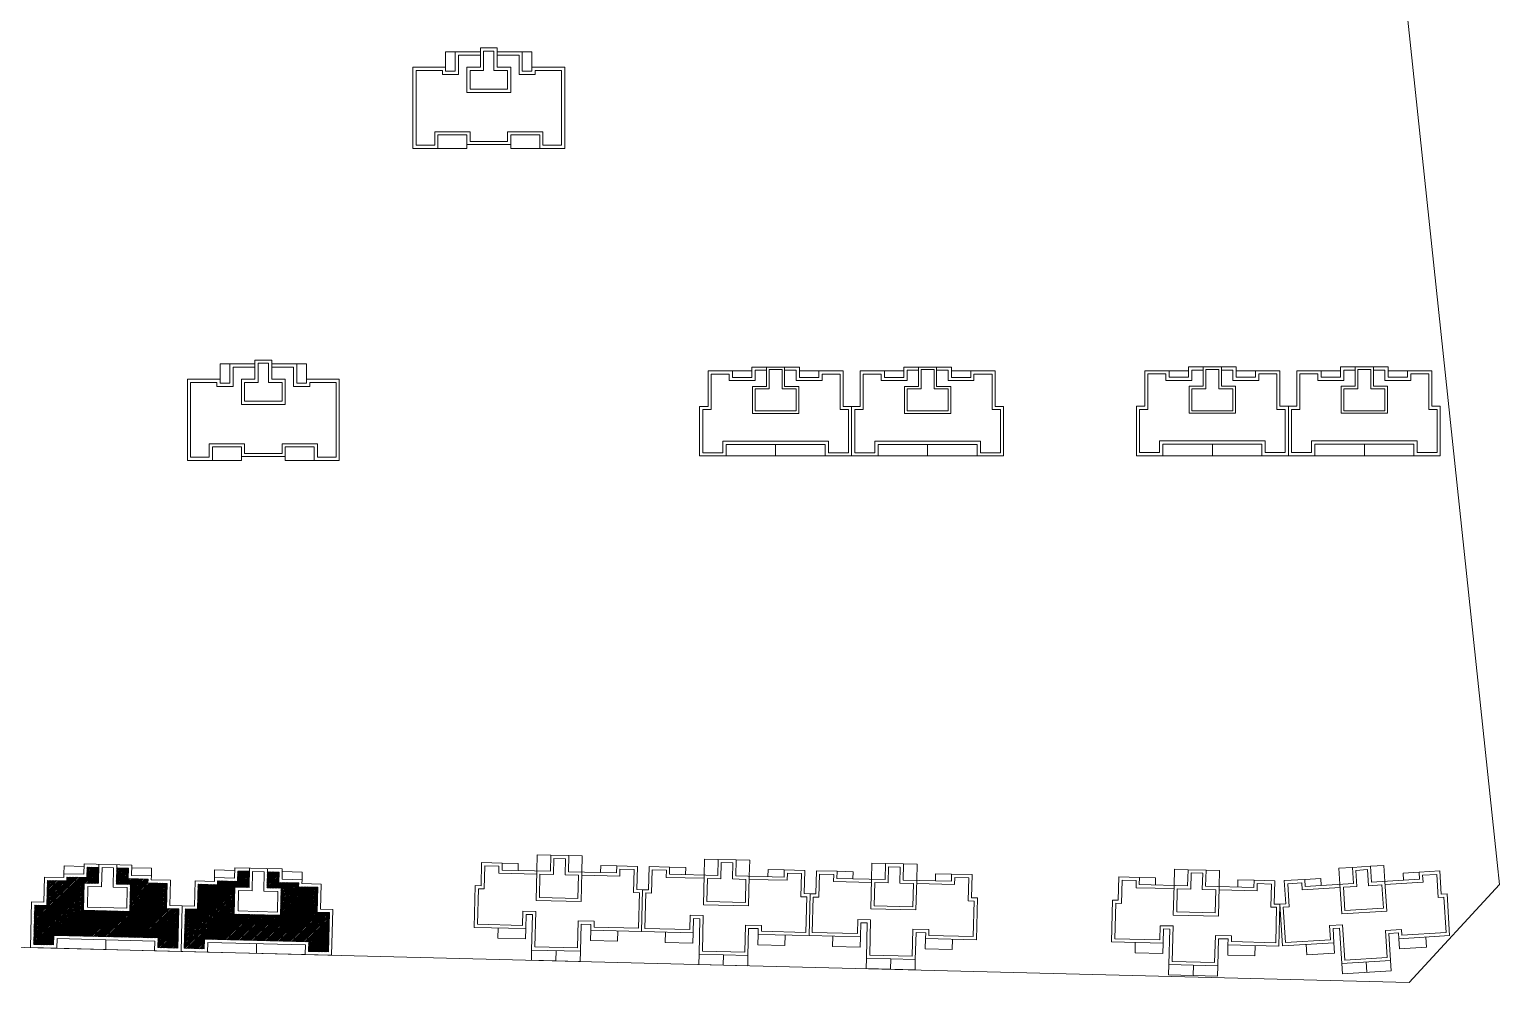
# Model space of a CAD drawing. Extents: x 65861 to 180383, y -19954 to 24543.
# Drawn here: x 123387 to 125670, y -16937 to -15457 of the extents above; entities that cross this region are included whole.
import ezdxf

# ---------------------------------------------------------------- set-up
doc = ezdxf.new("R2010")
doc.units = 0
doc.header["$LTSCALE"] = 1000
doc.header["$MEASUREMENT"] = 0
doc.layers.add('140', color=2, linetype='Continuous', lineweight=5)
doc.layers.add('s2', color=1, linetype='Continuous', lineweight=5)

msp = doc.modelspace()

# ---------------------------------------------------------------- hatches: boundary and pattern name
at = {"layer": 's2', "linetype": 'ByBlock'}
h = msp.add_hatch(dxfattribs=at)
h.set_pattern_fill('ANSI31', color=256, angle=-1.4536, style=0)
h.set_pattern_definition([(43.54638368, (-546100.6094, -325646.2313), (-1.093694751, 1.1506467928), [])])
h.paths.add_polyline_path([(123600.7, -16782.9), (123570.7, -16782.2), (123570.9, -16776.2), (123539.9, -16775.4), (123540.3, -16759.4), (123522.3, -16758.9), (123521.7, -16783.9), (123522.7, -16783.9), (123543.7, -16784.5), (123543.6, -16785.5), (123542.6, -16826.4), (123541.6, -16826.4), (123470.6, -16824.6), (123470.6, -16823.6), (123471.7, -16782.6), (123472.7, -16782.7), (123493.7, -16783.2), (123493.7, -16782.2), (123494.3, -16758.2), (123476.3, -16757.7), (123475.9, -16773.7), (123444.9, -16773), (123444.8, -16779), (123414.8, -16778.2), (123413.8, -16817.2), (123394.8, -16816.7), (123393.2, -16877.7), (123424.2, -16878.5), (123424.6, -16863.5), (123586.6, -16867.6), (123586.2, -16882.6), (123617.2, -16883.4), (123618.7, -16822.4), (123599.7, -16821.9)])
h = msp.add_hatch(dxfattribs=at)
h.set_pattern_fill('ANSI31', color=256, angle=-1.4536, style=0)
h.set_pattern_definition([(43.54638368, (-545866.6847, -325652.1673), (-1.093694751, 1.1506467928), [])])
h.paths.add_polyline_path([(123834.6, -16788.8), (123804.6, -16788.1), (123804.8, -16782.1), (123773.8, -16781.3), (123774.2, -16765.3), (123756.2, -16764.9), (123755.6, -16789.8), (123756.6, -16789.9), (123777.6, -16790.4), (123777.6, -16791.4), (123776.5, -16832.4), (123775.5, -16832.4), (123704.5, -16830.6), (123704.6, -16829.6), (123705.6, -16788.6), (123706.6, -16788.6), (123727.6, -16789.1), (123727.6, -16788.1), (123728.2, -16764.1), (123710.2, -16763.7), (123709.8, -16779.7), (123678.8, -16778.9), (123678.7, -16784.9), (123648.7, -16784.1), (123647.7, -16823.1), (123628.7, -16822.6), (123627.2, -16883.6), (123658.2, -16884.4), (123658.5, -16869.4), (123820.5, -16873.5), (123820.1, -16888.5), (123851.1, -16889.3), (123852.6, -16828.3), (123833.6, -16827.8)])

# ---------------------------------------------------------------- linework, layer by layer
at = {"layer": '140', "color": 7}
for p, q in [((125669.7, -16784.7), (125411.3, -14346.9)), ((124033.2, -15491.7), (124048.2, -15491.7)), ((124033.2, -15515.7), (124033.2, -15491.7)), ((124048.2, -15491.7), (124048.2, -15521.7)), ((124087.2, -15491.7), (124048.2, -15491.7)), ((124053.2, -15496.7), (124053.2, -15526.7)), ((124087.2, -15496.7), (124053.2, -15496.7)), ((124087.2, -15485.7), (124087.2, -15491.7)), ((124113.2, -15485.7), (124087.2, -15485.7)), ((124087.2, -15491.7), (124087.2, -15515.7)), ((124092.2, -15490.7), (124092.2, -15491.7)), ((124108.2, -15490.7), (124092.2, -15490.7)), ((124092.2, -15491.7), (124092.2, -15520.7)), ((124108.2, -15520.7), (124108.2, -15490.7)), ((124113.2, -15491.7), (124113.2, -15485.7)), ((124113.2, -15515.7), (124113.2, -15485.7)), ((124152.2, -15491.7), (124113.2, -15491.7)), ((124147.2, -15496.7), (124113.2, -15496.7)), ((124147.2, -15526.7), (124147.2, -15496.7)), ((124167.2, -15491.7), (124152.2, -15491.7)), ((124152.2, -15521.7), (124152.2, -15491.7)), ((124167.2, -15515.7), (124167.2, -15491.7)), ((123982.2, -15515.7), (123982.2, -15641.7)), ((124015.2, -15515.7), (123982.2, -15515.7)), ((123987.2, -15520.7), (123987.2, -15636.7)), ((124015.2, -15520.7), (123987.2, -15520.7)), ((124033.2, -15515.7), (124015.2, -15515.7)), ((124028.2, -15520.7), (124015.2, -15520.7)), ((124028.2, -15526.7), (124028.2, -15520.7)), ((124033.2, -15521.7), (124033.2, -15515.7)), ((124048.2, -15521.7), (124033.2, -15521.7)), ((124066.2, -15515.7), (124066.2, -15554.7)), ((124087.2, -15515.7), (124066.2, -15515.7)), ((124071.2, -15520.7), (124071.2, -15549.7)), ((124092.2, -15520.7), (124071.2, -15520.7)), ((124129.2, -15520.7), (124108.2, -15520.7)), ((124134.2, -15515.7), (124113.2, -15515.7)), ((124129.2, -15549.7), (124129.2, -15520.7)), ((124134.2, -15554.7), (124134.2, -15515.7)), ((124167.2, -15521.7), (124152.2, -15521.7)), ((124167.2, -15515.7), (124167.2, -15521.7)), ((124185.2, -15515.7), (124167.2, -15515.7)), ((124172.2, -15520.7), (124172.2, -15526.7)), ((124185.2, -15520.7), (124172.2, -15520.7)), ((124218.2, -15515.7), (124185.2, -15515.7)), ((124213.2, -15520.7), (124185.2, -15520.7)), ((124213.2, -15636.7), (124213.2, -15520.7)), ((124218.2, -15641.7), (124218.2, -15515.7)), ((124053.2, -15526.7), (124028.2, -15526.7)), ((124172.2, -15526.7), (124147.2, -15526.7)), ((124066.2, -15554.7), (124134.2, -15554.7)), ((124071.2, -15549.7), (124129.2, -15549.7)), ((123987.2, -15636.7), (124016.2, -15636.7)), ((124016.2, -15615.7), (124071.2, -15615.7)), ((124016.2, -15636.7), (124016.2, -15615.7)), ((124021.2, -15620.7), (124066.2, -15620.7)), ((124021.2, -15641.7), (124021.2, -15620.7)), ((124066.2, -15620.7), (124066.2, -15635.7)), ((124066.2, -15641.7), (124066.2, -15635.7)), ((124066.2, -15635.7), (124100.2, -15635.7)), ((124071.2, -15615.7), (124071.2, -15630.7)), ((124071.2, -15630.7), (124100.2, -15630.7)), ((124100.2, -15630.7), (124129.2, -15630.7)), ((124100.2, -15635.7), (124134.2, -15635.7)), ((124129.2, -15615.7), (124184.2, -15615.7)), ((124129.2, -15630.7), (124129.2, -15615.7)), ((124134.2, -15620.7), (124179.2, -15620.7)), ((124134.2, -15635.7), (124134.2, -15620.7)), ((124134.2, -15641.7), (124134.2, -15635.7)), ((124179.2, -15620.7), (124179.2, -15641.7)), ((124184.2, -15615.7), (124184.2, -15636.7)), ((124184.2, -15636.7), (124213.2, -15636.7)), ((123982.2, -15641.7), (124021.2, -15641.7)), ((124021.2, -15641.7), (124066.2, -15641.7)), ((124179.2, -15641.7), (124134.2, -15641.7)), ((124179.2, -15641.7), (124218.2, -15641.7)), ((123683.1, -15976.2), (123698.1, -15976.2)), ((123683.1, -16000.2), (123683.1, -15976.2)), ((123698.1, -15976.2), (123698.1, -16006.2)), ((123737.1, -15976.2), (123698.1, -15976.2)), ((123737.1, -15970.2), (123737.1, -15976.2)), ((123763.1, -15970.2), (123737.1, -15970.2)), ((123737.1, -15976.2), (123737.1, -16000.2)), ((123742.1, -15975.2), (123742.1, -15976.2)), ((123758.1, -15975.2), (123742.1, -15975.2)), ((123742.1, -15976.2), (123742.1, -16005.2)), ((123758.1, -16005.2), (123758.1, -15975.2)), ((123763.1, -15976.2), (123763.1, -15970.2)), ((123763.1, -16000.2), (123763.1, -15970.2)), ((123802.1, -15976.2), (123763.1, -15976.2)), ((123817.1, -15976.2), (123802.1, -15976.2)), ((123802.1, -16006.2), (123802.1, -15976.2)), ((123817.1, -16000.2), (123817.1, -15976.2)), ((123632.1, -16000.2), (123632.1, -16126.2)), ((123665.1, -16000.2), (123632.1, -16000.2)), ((123683.1, -16000.2), (123665.1, -16000.2)), ((123683.1, -16006.2), (123683.1, -16000.2)), ((123703.1, -15981.2), (123703.1, -16011.2)), ((123737.1, -15981.2), (123703.1, -15981.2)), ((123716.1, -16000.2), (123716.1, -16039.2)), ((123737.1, -16000.2), (123716.1, -16000.2)), ((123797.1, -15981.2), (123763.1, -15981.2)), ((123784.1, -16000.2), (123763.1, -16000.2)), ((123784.1, -16039.2), (123784.1, -16000.2)), ((123797.1, -16011.2), (123797.1, -15981.2)), ((123817.1, -16000.2), (123817.1, -16006.2)), ((123835.1, -16000.2), (123817.1, -16000.2)), ((123868.1, -16000.2), (123835.1, -16000.2)), ((123868.1, -16126.2), (123868.1, -16000.2)), ((124440.6, -15987.2), (124478.6, -15987.2)), ((124440.6, -16042.2), (124440.6, -15987.2)), ((124445.6, -15992.2), (124473.6, -15992.2)), ((124445.6, -16047.2), (124445.6, -15992.2)), ((124473.6, -15992.2), (124473.6, -16002.2)), ((124473.6, -16002.2), (124513.6, -16002.2)), ((124476.6, -15987.2), (124478.6, -15987.2)), ((124478.6, -15987.2), (124508.6, -15987.2)), ((124478.6, -15987.2), (124478.6, -15997.2)), ((124478.6, -15997.2), (124508.6, -15997.2)), ((124508.6, -15981.2), (124582.6, -15981.2)), ((124508.6, -15997.2), (124508.6, -15981.2)), ((124513.6, -15986.2), (124531.6, -15986.2)), ((124513.6, -16002.2), (124513.6, -15986.2)), ((124531.6, -15981.2), (124531.6, -16011.2)), ((124555.6, -15985.2), (124535.6, -15985.2)), ((124535.6, -15985.2), (124535.6, -16015.2)), ((124555.6, -16015.2), (124555.6, -15985.2)), ((124559.6, -16011.2), (124559.6, -15981.2)), ((124559.6, -15986.2), (124577.6, -15986.2)), ((124577.6, -15986.2), (124577.6, -16002.2)), ((124577.6, -16002.2), (124617.6, -16002.2)), ((124582.6, -15981.2), (124582.6, -15997.2)), ((124612.6, -15987.2), (124582.6, -15987.2)), ((124582.6, -15997.2), (124612.6, -15997.2)), ((124612.6, -15987.2), (124650.6, -15987.2)), ((124612.6, -15997.2), (124612.6, -15987.2)), ((124617.6, -15992.2), (124645.6, -15992.2)), ((124617.6, -16002.2), (124617.6, -15992.2)), ((124645.6, -15992.2), (124645.6, -16047.2)), ((124650.6, -15987.2), (124650.6, -16042.2)), ((124676.6, -15987.2), (124714.6, -15987.2)), ((124676.6, -16042.2), (124676.6, -15987.2)), ((124681.6, -15992.2), (124709.6, -15992.2)), ((124681.6, -16047.2), (124681.6, -15992.2)), ((124709.6, -15992.2), (124709.6, -16002.2)), ((124709.6, -16002.2), (124749.6, -16002.2)), ((124712.6, -15987.2), (124714.6, -15987.2)), ((124714.6, -15987.2), (124744.6, -15987.2)), ((124714.6, -15987.2), (124714.6, -15997.2)), ((124714.6, -15997.2), (124744.6, -15997.2)), ((124744.6, -15981.2), (124818.6, -15981.2)), ((124744.6, -15997.2), (124744.6, -15981.2)), ((124749.6, -15986.2), (124767.6, -15986.2)), ((124749.6, -16002.2), (124749.6, -15986.2)), ((124767.6, -15981.2), (124767.6, -16011.2)), ((124791.6, -15985.2), (124771.6, -15985.2)), ((124771.6, -15985.2), (124771.6, -16015.2)), ((124791.6, -16015.2), (124791.6, -15985.2)), ((124795.6, -16011.2), (124795.6, -15981.2)), ((124795.6, -15986.2), (124813.6, -15986.2)), ((124813.6, -15986.2), (124813.6, -16002.2)), ((124813.6, -16002.2), (124853.6, -16002.2)), ((124818.6, -15981.2), (124818.6, -15997.2)), ((124848.6, -15987.2), (124818.6, -15987.2)), ((124818.6, -15997.2), (124848.6, -15997.2)), ((124848.6, -15987.2), (124886.6, -15987.2)), ((124848.6, -15997.2), (124848.6, -15987.2)), ((124853.6, -15992.2), (124881.6, -15992.2)), ((124853.6, -16002.2), (124853.6, -15992.2)), ((124881.6, -15992.2), (124881.6, -16047.2)), ((124886.6, -15987.2), (124886.6, -16042.2)), ((125118.7, -15986.9), (125156.7, -15986.9)), ((125118.7, -16041.9), (125118.7, -15986.9)), ((125123.7, -15991.9), (125151.7, -15991.9)), ((125123.7, -16046.9), (125123.7, -15991.9)), ((125151.7, -15991.9), (125151.7, -16001.9)), ((125151.7, -16001.9), (125191.7, -16001.9)), ((125154.7, -15986.9), (125156.7, -15986.9)), ((125156.7, -15986.9), (125186.7, -15986.9)), ((125156.7, -15986.9), (125156.7, -15996.9)), ((125156.7, -15996.9), (125186.7, -15996.9)), ((125186.7, -15980.9), (125260.7, -15980.9)), ((125186.7, -15996.9), (125186.7, -15980.9)), ((125191.7, -15985.9), (125209.7, -15985.9)), ((125191.7, -16001.9), (125191.7, -15985.9)), ((125209.7, -15980.9), (125209.7, -16010.9)), ((125233.7, -15984.9), (125213.7, -15984.9)), ((125213.7, -15984.9), (125213.7, -16014.9)), ((125233.7, -16014.9), (125233.7, -15984.9)), ((125237.7, -16010.9), (125237.7, -15980.9)), ((125237.7, -15985.9), (125255.7, -15985.9)), ((125255.7, -15985.9), (125255.7, -16001.9)), ((125255.7, -16001.9), (125295.7, -16001.9)), ((125260.7, -15980.9), (125260.7, -15996.9)), ((125290.7, -15986.9), (125260.7, -15986.9)), ((125260.7, -15996.9), (125290.7, -15996.9)), ((125290.7, -15986.9), (125328.7, -15986.9)), ((125290.7, -15996.9), (125290.7, -15986.9)), ((125295.7, -15991.9), (125323.7, -15991.9)), ((125295.7, -16001.9), (125295.7, -15991.9)), ((125323.7, -15991.9), (125323.7, -16046.9)), ((125328.7, -15986.9), (125328.7, -16041.9)), ((125354.7, -15986.9), (125392.7, -15986.9)), ((125354.7, -16041.9), (125354.7, -15986.9)), ((125359.7, -15991.9), (125387.7, -15991.9)), ((125359.7, -16046.9), (125359.7, -15991.9)), ((125387.7, -15991.9), (125387.7, -16001.9)), ((125387.7, -16001.9), (125427.7, -16001.9)), ((125390.7, -15986.9), (125392.7, -15986.9)), ((125392.7, -15986.9), (125422.7, -15986.9)), ((125392.7, -15986.9), (125392.7, -15996.9)), ((125392.7, -15996.9), (125422.7, -15996.9)), ((125422.7, -15980.9), (125496.7, -15980.9)), ((125422.7, -15996.9), (125422.7, -15980.9)), ((125427.7, -15985.9), (125445.7, -15985.9)), ((125427.7, -16001.9), (125427.7, -15985.9)), ((125445.7, -15980.9), (125445.7, -16010.9)), ((125469.7, -15984.9), (125449.7, -15984.9)), ((125449.7, -15984.9), (125449.7, -16014.9)), ((125469.7, -16014.9), (125469.7, -15984.9)), ((125473.7, -16010.9), (125473.7, -15980.9)), ((125473.7, -15985.9), (125491.7, -15985.9)), ((125491.7, -15985.9), (125491.7, -16001.9)), ((125491.7, -16001.9), (125531.7, -16001.9)), ((125496.7, -15980.9), (125496.7, -15996.9)), ((125526.7, -15986.9), (125496.7, -15986.9)), ((125496.7, -15996.9), (125526.7, -15996.9)), ((125526.7, -15986.9), (125564.7, -15986.9)), ((125526.7, -15996.9), (125526.7, -15986.9)), ((125531.7, -15991.9), (125559.7, -15991.9)), ((125531.7, -16001.9), (125531.7, -15991.9)), ((125559.7, -15991.9), (125559.7, -16046.9)), ((125564.7, -15986.9), (125564.7, -16041.9)), ((123637.1, -16005.2), (123637.1, -16121.2)), ((123665.1, -16005.2), (123637.1, -16005.2)), ((123678.1, -16005.2), (123665.1, -16005.2)), ((123678.1, -16011.2), (123678.1, -16005.2)), ((123703.1, -16011.2), (123678.1, -16011.2)), ((123698.1, -16006.2), (123683.1, -16006.2)), ((123721.1, -16005.2), (123721.1, -16034.2)), ((123742.1, -16005.2), (123721.1, -16005.2)), ((123779.1, -16005.2), (123758.1, -16005.2)), ((123779.1, -16034.2), (123779.1, -16005.2)), ((123822.1, -16011.2), (123797.1, -16011.2)), ((123817.1, -16006.2), (123802.1, -16006.2)), ((123822.1, -16005.2), (123822.1, -16011.2)), ((123835.1, -16005.2), (123822.1, -16005.2)), ((123863.1, -16005.2), (123835.1, -16005.2)), ((123863.1, -16121.2), (123863.1, -16005.2)), ((124509.6, -16011.2), (124509.6, -16053.2)), ((124531.6, -16011.2), (124509.6, -16011.2)), ((124513.6, -16015.2), (124513.6, -16049.2)), ((124535.6, -16015.2), (124513.6, -16015.2)), ((124577.6, -16015.2), (124555.6, -16015.2)), ((124581.6, -16011.2), (124559.6, -16011.2)), ((124577.6, -16049.2), (124577.6, -16015.2)), ((124581.6, -16053.2), (124581.6, -16011.2)), ((124745.6, -16011.2), (124745.6, -16053.2)), ((124767.6, -16011.2), (124745.6, -16011.2)), ((124749.6, -16015.2), (124749.6, -16049.2)), ((124771.6, -16015.2), (124749.6, -16015.2)), ((124813.6, -16015.2), (124791.6, -16015.2)), ((124817.6, -16011.2), (124795.6, -16011.2)), ((124813.6, -16049.2), (124813.6, -16015.2)), ((124817.6, -16053.2), (124817.6, -16011.2)), ((125187.7, -16010.9), (125187.7, -16052.9)), ((125209.7, -16010.9), (125187.7, -16010.9)), ((125191.7, -16014.9), (125191.7, -16048.9)), ((125213.7, -16014.9), (125191.7, -16014.9)), ((125255.7, -16014.9), (125233.7, -16014.9)), ((125259.7, -16010.9), (125237.7, -16010.9)), ((125255.7, -16048.9), (125255.7, -16014.9)), ((125259.7, -16052.9), (125259.7, -16010.9)), ((125423.7, -16010.9), (125423.7, -16052.9)), ((125445.7, -16010.9), (125423.7, -16010.9)), ((125427.7, -16014.9), (125427.7, -16048.9)), ((125449.7, -16014.9), (125427.7, -16014.9)), ((125491.7, -16014.9), (125469.7, -16014.9)), ((125495.7, -16010.9), (125473.7, -16010.9)), ((125491.7, -16048.9), (125491.7, -16014.9)), ((125495.7, -16052.9), (125495.7, -16010.9)), ((123716.1, -16039.2), (123784.1, -16039.2)), ((123721.1, -16034.2), (123779.1, -16034.2)), ((124427.6, -16042.2), (124440.6, -16042.2)), ((124427.6, -16119.2), (124427.6, -16042.2)), ((124432.6, -16047.2), (124445.6, -16047.2)), ((124432.6, -16114.2), (124432.6, -16047.2)), ((124645.6, -16047.2), (124658.6, -16047.2)), ((124650.6, -16042.2), (124663.6, -16042.2)), ((124658.6, -16047.2), (124658.6, -16114.2)), ((124663.6, -16042.2), (124663.6, -16119.2)), ((124663.6, -16042.2), (124676.6, -16042.2)), ((124663.6, -16119.2), (124663.6, -16042.2)), ((124668.6, -16047.2), (124681.6, -16047.2)), ((124668.6, -16114.2), (124668.6, -16047.2)), ((124881.6, -16047.2), (124894.6, -16047.2)), ((124886.6, -16042.2), (124899.6, -16042.2)), ((124894.6, -16047.2), (124894.6, -16114.2)), ((124899.6, -16042.2), (124899.6, -16119.2)), ((125105.7, -16041.9), (125118.7, -16041.9)), ((125105.7, -16118.9), (125105.7, -16041.9)), ((125110.7, -16046.9), (125123.7, -16046.9)), ((125110.7, -16113.9), (125110.7, -16046.9)), ((125323.7, -16046.9), (125336.7, -16046.9)), ((125328.7, -16041.9), (125341.7, -16041.9)), ((125336.7, -16046.9), (125336.7, -16113.9)), ((125341.7, -16041.9), (125341.7, -16118.9)), ((125341.7, -16041.9), (125354.7, -16041.9)), ((125341.7, -16118.9), (125341.7, -16041.9)), ((125346.7, -16046.9), (125359.7, -16046.9)), ((125346.7, -16113.9), (125346.7, -16046.9)), ((125559.7, -16046.9), (125572.7, -16046.9)), ((125564.7, -16041.9), (125577.7, -16041.9)), ((125572.7, -16046.9), (125572.7, -16113.9)), ((125577.7, -16041.9), (125577.7, -16118.9)), ((124509.6, -16052.2), (124509.6, -16053.2)), ((124509.6, -16053.2), (124581.6, -16053.2)), ((124513.6, -16049.2), (124577.6, -16049.2)), ((124580.6, -16053.2), (124581.6, -16053.2)), ((124745.6, -16052.2), (124745.6, -16053.2)), ((124745.6, -16053.2), (124817.6, -16053.2)), ((124749.6, -16049.2), (124813.6, -16049.2)), ((124816.6, -16053.2), (124817.6, -16053.2)), ((125187.7, -16051.9), (125187.7, -16052.9)), ((125187.7, -16052.9), (125259.7, -16052.9)), ((125191.7, -16048.9), (125255.7, -16048.9)), ((125258.7, -16052.9), (125259.7, -16052.9)), ((125423.7, -16051.9), (125423.7, -16052.9)), ((125423.7, -16052.9), (125495.7, -16052.9)), ((125427.7, -16048.9), (125491.7, -16048.9)), ((125494.7, -16052.9), (125495.7, -16052.9)), ((123666.1, -16100.2), (123721.1, -16100.2)), ((123666.1, -16121.2), (123666.1, -16100.2)), ((123671.1, -16105.2), (123716.1, -16105.2)), ((123671.1, -16126.2), (123671.1, -16105.2)), ((123716.1, -16105.2), (123716.1, -16120.2)), ((123721.1, -16100.2), (123721.1, -16115.2)), ((123721.1, -16115.2), (123750.1, -16115.2)), ((123750.1, -16115.2), (123779.1, -16115.2)), ((123779.1, -16100.2), (123834.1, -16100.2)), ((123779.1, -16115.2), (123779.1, -16100.2)), ((123784.1, -16105.2), (123829.1, -16105.2)), ((123784.1, -16120.2), (123784.1, -16105.2)), ((123829.1, -16105.2), (123829.1, -16126.2)), ((123834.1, -16100.2), (123834.1, -16121.2)), ((124463.6, -16114.2), (124432.6, -16114.2)), ((124463.6, -16096.2), (124463.6, -16114.2)), ((124545.6, -16096.2), (124463.6, -16096.2)), ((124468.6, -16101.2), (124468.6, -16119.2)), ((124545.6, -16101.2), (124468.6, -16101.2)), ((124627.6, -16096.2), (124545.6, -16096.2)), ((124622.6, -16101.2), (124545.6, -16101.2)), ((124545.6, -16101.2), (124545.6, -16119.2)), ((124622.6, -16119.2), (124622.6, -16101.2)), ((124627.6, -16114.2), (124627.6, -16096.2)), ((124658.6, -16114.2), (124627.6, -16114.2)), ((124699.6, -16114.2), (124668.6, -16114.2)), ((124699.6, -16096.2), (124699.6, -16114.2)), ((124781.6, -16096.2), (124699.6, -16096.2)), ((124704.6, -16101.2), (124704.6, -16119.2)), ((124781.6, -16101.2), (124704.6, -16101.2)), ((124863.6, -16096.2), (124781.6, -16096.2)), ((124858.6, -16101.2), (124781.6, -16101.2)), ((124781.6, -16101.2), (124781.6, -16119.2)), ((124858.6, -16119.2), (124858.6, -16101.2)), ((124863.6, -16114.2), (124863.6, -16096.2)), ((124894.6, -16114.2), (124863.6, -16114.2)), ((125141.7, -16113.9), (125110.7, -16113.9)), ((125141.7, -16095.9), (125141.7, -16113.9)), ((125223.7, -16095.9), (125141.7, -16095.9)), ((125146.7, -16100.9), (125146.7, -16118.9)), ((125223.7, -16100.9), (125146.7, -16100.9)), ((125305.7, -16095.9), (125223.7, -16095.9)), ((125300.7, -16100.9), (125223.7, -16100.9)), ((125223.7, -16100.9), (125223.7, -16118.9)), ((125300.7, -16118.9), (125300.7, -16100.9)), ((125305.7, -16113.9), (125305.7, -16095.9)), ((125336.7, -16113.9), (125305.7, -16113.9)), ((125377.7, -16113.9), (125346.7, -16113.9)), ((125377.7, -16095.9), (125377.7, -16113.9)), ((125459.7, -16095.9), (125377.7, -16095.9)), ((125382.7, -16100.9), (125382.7, -16118.9)), ((125459.7, -16100.9), (125382.7, -16100.9)), ((125541.7, -16095.9), (125459.7, -16095.9)), ((125536.7, -16100.9), (125459.7, -16100.9)), ((125459.7, -16100.9), (125459.7, -16118.9)), ((125536.7, -16118.9), (125536.7, -16100.9)), ((125541.7, -16113.9), (125541.7, -16095.9)), ((125572.7, -16113.9), (125541.7, -16113.9)), ((123632.1, -16126.2), (123671.1, -16126.2)), ((123637.1, -16121.2), (123666.1, -16121.2)), ((123671.1, -16126.2), (123716.1, -16126.2)), ((123716.1, -16126.2), (123716.1, -16120.2)), ((123716.1, -16120.2), (123750.1, -16120.2)), ((123750.1, -16120.2), (123784.1, -16120.2)), ((123784.1, -16126.2), (123784.1, -16120.2)), ((123829.1, -16126.2), (123784.1, -16126.2)), ((123829.1, -16126.2), (123868.1, -16126.2)), ((123834.1, -16121.2), (123863.1, -16121.2)), ((124468.6, -16119.2), (124427.6, -16119.2)), ((124545.6, -16119.2), (124468.6, -16119.2)), ((124545.6, -16119.2), (124622.6, -16119.2)), ((124663.6, -16119.2), (124622.6, -16119.2)), ((124704.6, -16119.2), (124663.6, -16119.2)), ((124781.6, -16119.2), (124704.6, -16119.2)), ((124781.6, -16119.2), (124858.6, -16119.2)), ((124899.6, -16119.2), (124858.6, -16119.2)), ((125146.7, -16118.9), (125105.7, -16118.9)), ((125223.7, -16118.9), (125146.7, -16118.9)), ((125223.7, -16118.9), (125300.7, -16118.9)), ((125341.7, -16118.9), (125300.7, -16118.9)), ((125382.7, -16118.9), (125341.7, -16118.9)), ((125459.7, -16118.9), (125382.7, -16118.9)), ((125459.7, -16118.9), (125536.7, -16118.9)), ((125577.7, -16118.9), (125536.7, -16118.9)), ((123440.3, -16767.8), (123440.6, -16755.8)), ((123440.6, -16755.8), (123471.6, -16756.6)), ((123471.7, -16752.6), (123471.3, -16768.6)), ((123545.7, -16754.5), (123471.7, -16752.6)), ((123494.7, -16753.2), (123494, -16782.2)), ((123521.9, -16783.9), (123522.7, -16753.9)), ((123545.3, -16770.5), (123545.7, -16754.5)), ((124088.2, -16786.4), (124089.1, -16750.4)), ((124089.1, -16750.4), (124121.1, -16751.2)), ((124093, -16791.5), (124093.9, -16755.5)), ((124093.9, -16755.5), (124115.9, -16756)), ((124115.9, -16756), (124115.7, -16767)), ((124121.1, -16751.2), (124120.8, -16762.2)), ((124121.1, -16751.2), (124146, -16751.8)), ((124146, -16751.8), (124145.8, -16762.8)), ((124174.8, -16763.5), (124175.4, -16738.5)), ((124175.4, -16738.5), (124196.4, -16739)), ((124195.8, -16764), (124196.4, -16739)), ((124196.4, -16739), (124224.4, -16739.7)), ((124201.3, -16744.2), (124200.6, -16769.2)), ((124219.2, -16744.6), (124201.3, -16744.2)), ((124218.6, -16769.6), (124219.2, -16744.6)), ((124224.4, -16739.7), (124223.7, -16764.7)), ((124224.4, -16739.7), (124245.4, -16740.2)), ((124245.4, -16740.2), (124244.7, -16765.2)), ((124273.7, -16766), (124274, -16755)), ((124274, -16755), (124299, -16755.6)), ((124298.7, -16766.6), (124299, -16755.6)), ((124299, -16755.6), (124331, -16756.4)), ((124434.7, -16769.9), (124435.3, -16745)), ((124435.3, -16745), (124456.3, -16745.5)), ((124455.7, -16770.5), (124456.3, -16745.5)), ((124456.3, -16745.5), (124484.3, -16746.2)), ((124461.2, -16750.6), (124460.6, -16775.6)), ((124479.2, -16751), (124461.2, -16750.6)), ((124478.5, -16776), (124479.2, -16751)), ((124484.3, -16746.2), (124483.7, -16771.2)), ((124484.3, -16746.2), (124505.3, -16746.7)), ((124505.3, -16746.7), (124504.7, -16771.7)), ((124694.6, -16776.4), (124695.2, -16751.4)), ((124695.2, -16751.4), (124716.2, -16751.9)), ((124715.6, -16776.9), (124716.2, -16751.9)), ((124716.2, -16751.9), (124744.2, -16752.6)), ((124744.2, -16752.6), (124743.6, -16777.6)), ((124744.2, -16752.6), (124765.2, -16753.1)), ((124765.2, -16753.1), (124764.6, -16778.1)), ((125469.2, -16756.2), (125490.2, -16754.9)), ((125490.2, -16754.9), (125491.7, -16779.9)), ((123410.2, -16773.1), (123409.2, -16812.1)), ((123440.2, -16773.8), (123410.2, -16773.1)), ((123415, -16778.2), (123414.1, -16817.2)), ((123445, -16779), (123415, -16778.2)), ((123440.3, -16767.8), (123440.2, -16773.8)), ((123471.3, -16768.6), (123440.3, -16767.8)), ((123445.2, -16773), (123445, -16779)), ((123476.2, -16773.7), (123445.2, -16773)), ((123476.6, -16757.8), (123476.2, -16773.7)), ((123494.6, -16758.2), (123476.6, -16757.8)), ((123499.6, -16758.3), (123498.8, -16788.3)), ((123517.6, -16758.8), (123499.6, -16758.3)), ((123516.8, -16788.8), (123517.6, -16758.8)), ((123540.6, -16759.4), (123522.6, -16758.9)), ((123540.1, -16775.4), (123540.6, -16759.4)), ((123571.1, -16776.2), (123540.1, -16775.4)), ((123576.3, -16771.3), (123545.3, -16770.5)), ((123576.6, -16759.3), (123545.6, -16758.5)), ((123571, -16782.2), (123571.1, -16776.2)), ((123576.1, -16777.3), (123576.3, -16771.3)), ((123606.1, -16778), (123576.1, -16777.3)), ((123576.3, -16771.3), (123576.6, -16759.3)), ((123605.1, -16817), (123606.1, -16778)), ((123644.1, -16779), (123643.1, -16818)), ((123674.1, -16779.8), (123644.1, -16779)), ((123674.2, -16773.8), (123674.1, -16779.8)), ((123674.2, -16773.8), (123674.5, -16761.8)), ((123705.2, -16774.6), (123674.2, -16773.8)), ((123674.5, -16761.8), (123705.5, -16762.6)), ((123679.1, -16778.9), (123679, -16784.9)), ((123710.1, -16779.7), (123679.1, -16778.9)), ((123705.6, -16758.6), (123705.2, -16774.6)), ((123779.6, -16760.4), (123705.6, -16758.6)), ((123710.5, -16763.7), (123710.1, -16779.7)), ((123728.5, -16764.1), (123710.5, -16763.7)), ((123728.6, -16759.1), (123727.9, -16788.1)), ((123733.5, -16764.3), (123732.7, -16794.3)), ((123751.5, -16764.7), (123733.5, -16764.3)), ((123750.7, -16794.7), (123751.5, -16764.7)), ((123755.9, -16789.8), (123756.6, -16759.9)), ((123774.5, -16765.3), (123756.5, -16764.9)), ((123774.1, -16781.3), (123774.5, -16765.3)), ((123779.2, -16776.4), (123779.6, -16760.4)), ((123810.2, -16777.2), (123779.2, -16776.4)), ((123810.5, -16765.2), (123779.5, -16764.4)), ((123810, -16783.2), (123810.2, -16777.2)), ((123810.2, -16777.2), (123810.5, -16765.2)), ((124115.7, -16767), (124174.6, -16768.5)), ((124120.8, -16762.2), (124195.8, -16764)), ((124174.8, -16763.5), (124173.6, -16809.5)), ((124179.6, -16768.6), (124178.7, -16804.6)), ((124200.6, -16769.2), (124179.6, -16768.6)), ((124239.6, -16770.1), (124218.6, -16769.6)), ((124223.7, -16764.7), (124298.7, -16766.6)), ((124238.7, -16806.1), (124239.6, -16770.1)), ((124243.6, -16811.2), (124244.7, -16765.2)), ((124244.6, -16770.2), (124303.6, -16771.7)), ((124303.6, -16771.7), (124303.9, -16760.7)), ((124303.9, -16760.7), (124325.9, -16761.2)), ((124325.9, -16761.2), (124325, -16797.2)), ((124331, -16756.4), (124330.1, -16792.4)), ((124348.1, -16792.8), (124349, -16756.8)), ((124349, -16756.8), (124381, -16757.6)), ((124353, -16797.9), (124353.9, -16761.9)), ((124353.9, -16761.9), (124375.9, -16762.5)), ((124375.9, -16762.5), (124375.6, -16773.5)), ((124375.6, -16773.5), (124434.6, -16774.9)), ((124381, -16757.6), (124380.7, -16768.6)), ((124380.7, -16768.6), (124455.7, -16770.5)), ((124381, -16757.6), (124406, -16758.2)), ((124406, -16758.2), (124405.7, -16769.2)), ((124434.7, -16769.9), (124433.5, -16815.9)), ((124439.6, -16775.1), (124438.7, -16811.1)), ((124460.6, -16775.6), (124439.6, -16775.1)), ((124499.5, -16776.6), (124478.5, -16776)), ((124483.7, -16771.2), (124558.6, -16773)), ((124498.6, -16812.5), (124499.5, -16776.6)), ((124503.5, -16817.7), (124504.7, -16771.7)), ((124504.5, -16776.7), (124563.5, -16778.1)), ((124533.7, -16772.4), (124533.9, -16761.4)), ((124533.9, -16761.4), (124558.9, -16762)), ((124558.6, -16773), (124558.9, -16762)), ((124558.9, -16762), (124590.9, -16762.8)), ((124563.5, -16778.1), (124563.8, -16767.1)), ((124563.8, -16767.1), (124585.8, -16767.7)), ((124585.8, -16767.7), (124584.9, -16803.7)), ((124590.9, -16762.8), (124590, -16798.8)), ((124608, -16799.2), (124608.9, -16763.3)), ((124608.9, -16763.3), (124640.9, -16764)), ((124612.9, -16804.4), (124613.8, -16768.4)), ((124613.8, -16768.4), (124635.8, -16768.9)), ((124635.8, -16768.9), (124635.5, -16779.9)), ((124640.9, -16764), (124640.6, -16775)), ((124640.6, -16775), (124715.6, -16776.9)), ((124640.9, -16764), (124665.9, -16764.7)), ((124665.9, -16764.7), (124665.6, -16775.7)), ((124694.6, -16776.4), (124693.5, -16822.4)), ((124721.1, -16757), (124720.5, -16782)), ((124739.1, -16757.5), (124721.1, -16757)), ((124738.5, -16782.5), (124739.1, -16757.5)), ((124743.6, -16777.6), (124818.6, -16779.5)), ((124763.4, -16824.1), (124764.6, -16778.1)), ((124793.6, -16778.8), (124793.8, -16767.8)), ((124793.8, -16767.8), (124818.8, -16768.5)), ((124818.6, -16779.5), (124818.8, -16768.5)), ((124818.8, -16768.5), (124850.8, -16769.2)), ((124823.4, -16784.6), (124823.7, -16773.6)), ((124823.7, -16773.6), (124845.7, -16774.1)), ((124845.7, -16774.1), (124844.8, -16810.1)), ((124850.8, -16769.2), (124849.9, -16805.2)), ((125077.7, -16808.9), (125078.6, -16772.9)), ((125078.6, -16772.9), (125110.6, -16773.7)), ((125082.6, -16814), (125083.5, -16778)), ((125083.5, -16778), (125105.5, -16778.6)), ((125105.5, -16778.6), (125105.2, -16789.6)), ((125110.6, -16773.7), (125110.3, -16784.7)), ((125110.6, -16773.7), (125135.6, -16774.3)), ((125135.6, -16774.3), (125135.3, -16785.3)), ((125164.3, -16786), (125164.9, -16761)), ((125164.9, -16761), (125185.9, -16761.6)), ((125185.3, -16786.6), (125185.9, -16761.6)), ((125185.9, -16761.6), (125213.9, -16762.3)), ((125190.8, -16766.7), (125190.2, -16791.7)), ((125208.8, -16767.1), (125190.8, -16766.7)), ((125208.1, -16792.1), (125208.8, -16767.1)), ((125213.9, -16762.3), (125213.3, -16787.3)), ((125213.9, -16762.3), (125234.9, -16762.8)), ((125234.9, -16762.8), (125234.3, -16787.8)), ((125263.3, -16788.5), (125263.5, -16777.5)), ((125263.5, -16777.5), (125288.5, -16778.1)), ((125288.2, -16789.1), (125288.5, -16778.1)), ((125288.5, -16778.1), (125320.5, -16778.9)), ((125320.5, -16778.9), (125319.6, -16814.9)), ((125335.4, -16778.6), (125367.3, -16776.6)), ((125337.6, -16814.6), (125335.4, -16778.6)), ((125367.3, -16776.6), (125392.2, -16775.1)), ((125367.3, -16776.6), (125368, -16787.6)), ((125392.2, -16775.1), (125392.9, -16786)), ((125420.3, -16759.3), (125441.3, -16758)), ((125421.9, -16784.2), (125420.3, -16759.3)), ((125441.3, -16758), (125469.2, -16756.2)), ((125442.8, -16782.9), (125441.3, -16758)), ((125464.5, -16761.5), (125446.6, -16762.6)), ((125446.6, -16762.6), (125448.1, -16787.6)), ((125466.1, -16786.5), (125464.5, -16761.5)), ((125469.2, -16756.2), (125470.8, -16781.2)), ((125470.8, -16781.2), (125545.6, -16776.5)), ((125520, -16767.1), (125544.9, -16765.5)), ((125520.7, -16778), (125520, -16767.1)), ((125544.9, -16765.5), (125576.9, -16763.5)), ((125545.6, -16776.5), (125544.9, -16765.5)), ((125550.2, -16770.2), (125572.2, -16768.8)), ((125550.9, -16781.2), (125550.2, -16770.2)), ((125572.2, -16768.8), (125574.4, -16804.7)), ((125576.9, -16763.5), (125579.1, -16799.4)), ((123471.9, -16782.6), (123470.9, -16823.6)), ((123472.9, -16782.7), (123471.9, -16782.6)), ((123493.9, -16783.2), (123472.9, -16782.7)), ((123477.8, -16787.8), (123477, -16819.8)), ((123498.8, -16788.3), (123477.8, -16787.8)), ((123494, -16782.2), (123493.9, -16783.2)), ((123538.8, -16789.3), (123516.8, -16788.8)), ((123522.9, -16783.9), (123521.9, -16783.9)), ((123543.9, -16784.5), (123522.9, -16783.9)), ((123538, -16821.3), (123538.8, -16789.3)), ((123542.9, -16826.5), (123543.9, -16785.5)), ((123543.9, -16785.5), (123543.9, -16784.5)), ((123601, -16782.9), (123571, -16782.2)), ((123600, -16821.9), (123601, -16782.9)), ((123649, -16784.1), (123648, -16823.1)), ((123679, -16784.9), (123649, -16784.1)), ((123705.9, -16788.6), (123704.8, -16829.6)), ((123706.9, -16788.6), (123705.9, -16788.6)), ((123727.9, -16789.1), (123706.9, -16788.6)), ((123711.8, -16793.7), (123710.9, -16825.7)), ((123732.7, -16794.3), (123711.8, -16793.7)), ((123727.9, -16788.1), (123727.9, -16789.1)), ((123772.7, -16795.3), (123750.7, -16794.7)), ((123756.9, -16789.9), (123755.9, -16789.8)), ((123777.8, -16790.4), (123756.9, -16789.9)), ((123771.9, -16827.3), (123772.7, -16795.3)), ((123805.1, -16782.1), (123774.1, -16781.3)), ((123776.8, -16832.4), (123777.8, -16791.4)), ((123777.8, -16791.4), (123777.8, -16790.4)), ((123804.9, -16788.1), (123805.1, -16782.1)), ((123834.9, -16788.9), (123804.9, -16788.1)), ((123840, -16784), (123810, -16783.2)), ((123833.9, -16827.8), (123834.9, -16788.9)), ((123839, -16823), (123840, -16784)), ((124077.6, -16851.1), (124079.2, -16786.1)), ((124079.2, -16786.1), (124088.2, -16786.4)), ((124082.7, -16846.3), (124084, -16791.3)), ((124084, -16791.3), (124093, -16791.5)), ((124325, -16797.2), (124334, -16797.5)), ((124330.1, -16792.4), (124339.1, -16792.6)), ((124334, -16797.5), (124332.6, -16852.4)), ((124339.1, -16792.6), (124337.5, -16857.6)), ((124337.5, -16857.6), (124339.1, -16792.6)), ((124339.1, -16792.6), (124348.1, -16792.8)), ((124342.6, -16852.7), (124344, -16797.7)), ((124344, -16797.7), (124353, -16797.9)), ((124590, -16798.8), (124599, -16799)), ((124599, -16799), (124597.4, -16864)), ((124597.4, -16864), (124599, -16799)), ((124599, -16799), (124608, -16799.2)), ((124635.5, -16779.9), (124694.5, -16781.4)), ((124699.5, -16781.5), (124698.6, -16817.5)), ((124720.5, -16782), (124699.5, -16781.5)), ((124759.5, -16783), (124738.5, -16782.5)), ((124758.6, -16819), (124759.5, -16783)), ((124764.5, -16783.1), (124823.4, -16784.6)), ((125105.2, -16789.6), (125164.2, -16791)), ((125110.3, -16784.7), (125185.3, -16786.6)), ((125164.3, -16786), (125163.1, -16832)), ((125169.2, -16791.2), (125168.3, -16827.2)), ((125190.2, -16791.7), (125169.2, -16791.2)), ((125229.1, -16792.6), (125208.1, -16792.1)), ((125213.3, -16787.3), (125288.2, -16789.1)), ((125228.3, -16828.6), (125229.1, -16792.6)), ((125233.1, -16833.8), (125234.3, -16787.8)), ((125234.1, -16792.8), (125293.1, -16794.2)), ((125293.1, -16794.2), (125293.4, -16783.2)), ((125293.4, -16783.2), (125315.4, -16783.8)), ((125315.4, -16783.8), (125314.5, -16819.8)), ((125340.7, -16783.3), (125362.6, -16781.9)), ((125342.9, -16819.2), (125340.7, -16783.3)), ((125362.6, -16781.9), (125363.3, -16792.9)), ((125363.3, -16792.9), (125422.2, -16789.2)), ((125368, -16787.6), (125442.8, -16782.9)), ((125421.9, -16784.2), (125424.7, -16830.1)), ((125448.1, -16787.6), (125427.2, -16788.9)), ((125427.2, -16788.9), (125429.4, -16824.8)), ((125487.1, -16785.2), (125466.1, -16786.5)), ((125489.3, -16821.1), (125487.1, -16785.2)), ((125494.6, -16825.8), (125491.7, -16779.9)), ((125492, -16784.8), (125550.9, -16781.2)), ((125529.3, -16936.9), (125669.7, -16784.7)), ((125579.1, -16799.4), (125588.1, -16798.9)), ((125588.1, -16798.9), (125592.2, -16863.7)), ((120975.1, -16821.3), (125529.3, -16936.9)), ((123390.2, -16811.6), (123388.4, -16882.6)), ((123409.2, -16812.1), (123390.2, -16811.6)), ((123395.1, -16816.7), (123393.5, -16877.7)), ((123414.1, -16817.2), (123395.1, -16816.7)), ((123470.9, -16823.6), (123470.9, -16824.6)), ((123470.9, -16824.6), (123541.9, -16826.4)), ((123477, -16819.8), (123538, -16821.3)), ((123619, -16822.4), (123600, -16821.9)), ((123624.1, -16817.5), (123605.1, -16817)), ((123617.4, -16883.4), (123619, -16822.4)), ((123622.3, -16888.5), (123624.1, -16817.5)), ((123624.1, -16817.5), (123622.3, -16888.5)), ((123643.1, -16818), (123624.1, -16817.5)), ((123629, -16822.6), (123627.4, -16883.6)), ((123648, -16823.1), (123629, -16822.6)), ((123858, -16823.4), (123839, -16823)), ((123856.2, -16894.4), (123858, -16823.4)), ((124173.6, -16809.5), (124243.6, -16811.2)), ((124178.7, -16804.6), (124238.7, -16806.1)), ((124433.5, -16815.9), (124503.5, -16817.7)), ((124438.7, -16811.1), (124498.6, -16812.5)), ((124584.9, -16803.7), (124593.9, -16803.9)), ((124593.9, -16803.9), (124592.5, -16858.9)), ((124602.5, -16859.1), (124603.9, -16804.1)), ((124603.9, -16804.1), (124612.9, -16804.4)), ((124693.5, -16822.4), (124763.4, -16824.1)), ((124698.6, -16817.5), (124758.6, -16819)), ((124844.8, -16810.1), (124853.8, -16810.3)), ((124849.9, -16805.2), (124858.9, -16805.5)), ((124853.8, -16810.3), (124852.5, -16865.3)), ((124858.9, -16805.5), (124857.3, -16870.4)), ((125067.1, -16873.7), (125068.7, -16808.7)), ((125068.7, -16808.7), (125077.7, -16808.9)), ((125072.2, -16868.8), (125073.6, -16813.8)), ((125073.6, -16813.8), (125082.6, -16814)), ((125314.5, -16819.8), (125323.5, -16820)), ((125319.6, -16814.9), (125328.6, -16815.1)), ((125323.5, -16820), (125322.1, -16875)), ((125328.6, -16815.1), (125327, -16880.1)), ((125328.6, -16815.1), (125337.6, -16814.6)), ((125332.7, -16880), (125328.6, -16815.1)), ((125333.9, -16819.8), (125342.9, -16819.2)), ((125337.4, -16874.7), (125333.9, -16819.8)), ((125429.4, -16824.8), (125489.3, -16821.1)), ((125574.4, -16804.7), (125583.4, -16804.2)), ((125583.4, -16804.2), (125586.9, -16859.1)), ((123541.9, -16826.4), (123542.9, -16826.5)), ((123704.8, -16829.6), (123704.8, -16830.6)), ((123704.8, -16830.6), (123775.8, -16832.4)), ((123710.9, -16825.7), (123771.9, -16827.3)), ((123775.8, -16832.4), (123776.8, -16832.4)), ((123852.9, -16828.3), (123833.9, -16827.8)), ((123851.4, -16889.3), (123852.9, -16828.3)), ((124152.7, -16848), (124082.7, -16846.3)), ((124153.2, -16826), (124152.7, -16848)), ((124173.2, -16826.5), (124153.2, -16826)), ((124158.1, -16831.1), (124157.5, -16853.1)), ((124168.1, -16831.4), (124158.1, -16831.1)), ((124166.7, -16886.3), (124168.1, -16831.4)), ((124171.8, -16881.5), (124173.2, -16826.5)), ((124238.9, -16841.1), (124237.8, -16883.1)), ((124263.9, -16841.7), (124238.9, -16841.1)), ((124243.7, -16846.2), (124242.7, -16888.2)), ((124258.7, -16846.6), (124243.7, -16846.2)), ((124258.5, -16855.6), (124258.7, -16846.6)), ((124263.6, -16850.7), (124263.9, -16841.7)), ((124413.1, -16832.4), (124412.6, -16854.4)), ((124433.1, -16832.9), (124413.1, -16832.4)), ((124418, -16837.6), (124417.5, -16859.5)), ((124428, -16837.8), (124418, -16837.6)), ((124426.6, -16892.8), (124428, -16837.8)), ((124431.8, -16887.9), (124433.1, -16832.9)), ((124673.1, -16838.9), (124672.5, -16860.9)), ((124693, -16839.4), (124673.1, -16838.9)), ((124677.9, -16844), (124677.4, -16866)), ((124687.9, -16844.2), (124677.9, -16844)), ((124686.6, -16899.2), (124687.9, -16844.2)), ((124691.7, -16894.3), (124693, -16839.4)), ((125163.1, -16832), (125233.1, -16833.8)), ((125168.3, -16827.2), (125228.3, -16828.6)), ((125425.8, -16847.1), (125405.8, -16848.4)), ((125424.7, -16830.1), (125494.6, -16825.8)), ((125429.2, -16902), (125425.8, -16847.1)), ((123424.5, -16878.5), (123424.9, -16863.5)), ((123424.9, -16863.5), (123586.8, -16867.6)), ((123429.4, -16883.6), (123429.8, -16868.6)), ((123429.8, -16868.6), (123581.7, -16872.5)), ((123586.8, -16867.6), (123586.5, -16882.6)), ((123658.4, -16884.4), (123658.8, -16869.4)), ((123658.8, -16869.4), (123820.8, -16873.5)), ((124157.5, -16853.1), (124077.6, -16851.1)), ((124114.6, -16852), (124114.2, -16868)), ((124114.2, -16868), (124157.1, -16869.1)), ((124157.1, -16869.1), (124157.5, -16853.1)), ((124258.1, -16871.6), (124258.5, -16855.6)), ((124337.5, -16857.6), (124258.5, -16855.6)), ((124332.6, -16852.4), (124263.6, -16850.7)), ((124300.5, -16856.6), (124300.1, -16872.6)), ((124417.5, -16859.5), (124337.5, -16857.6)), ((124412.6, -16854.4), (124342.6, -16852.7)), ((124374.5, -16858.5), (124374.1, -16874.5)), ((124417.1, -16875.5), (124417.5, -16859.5)), ((124498.8, -16847.6), (124497.7, -16889.5)), ((124523.8, -16848.2), (124498.8, -16847.6)), ((124503.7, -16852.7), (124502.6, -16894.7)), ((124518.7, -16853.1), (124503.7, -16852.7)), ((124518, -16878), (124518.4, -16862)), ((124518.4, -16862), (124518.7, -16853.1)), ((124597.4, -16864), (124518.4, -16862)), ((124523.6, -16857.2), (124523.8, -16848.2)), ((124592.5, -16858.9), (124523.6, -16857.2)), ((124560.4, -16863.1), (124560, -16879.1)), ((124677.4, -16866), (124597.4, -16864)), ((124672.5, -16860.9), (124602.5, -16859.1)), ((124634.4, -16864.9), (124634, -16880.9)), ((124677, -16882), (124677.4, -16866)), ((124758.7, -16854), (124757.7, -16896)), ((124783.7, -16854.6), (124758.7, -16854)), ((124763.6, -16859.1), (124762.5, -16901.1)), ((124778.6, -16859.5), (124763.6, -16859.1)), ((124778, -16884.5), (124778.4, -16868.5)), ((124778.4, -16868.5), (124778.6, -16859.5)), ((124857.3, -16870.4), (124778.4, -16868.5)), ((124783.5, -16863.6), (124783.7, -16854.6)), ((124852.5, -16865.3), (124783.5, -16863.6)), ((124820.3, -16869.5), (124819.9, -16885.5)), ((125142.2, -16870.5), (125072.2, -16868.8)), ((125142.7, -16848.5), (125142.2, -16870.5)), ((125162.7, -16849), (125142.7, -16848.5)), ((125147.6, -16853.6), (125147.1, -16875.6)), ((125157.6, -16853.9), (125147.6, -16853.6)), ((125156.2, -16908.9), (125157.6, -16853.9)), ((125161.4, -16904), (125162.7, -16849)), ((125228.4, -16863.6), (125227.3, -16905.6)), ((125253.4, -16864.3), (125228.4, -16863.6)), ((125233.3, -16868.8), (125232.2, -16910.8)), ((125248.3, -16869.1), (125233.3, -16868.8)), ((125248, -16878.1), (125248.3, -16869.1)), ((125253.2, -16873.3), (125253.4, -16864.3)), ((125407.2, -16870.3), (125337.4, -16874.7)), ((125405.8, -16848.4), (125407.2, -16870.3)), ((125421.1, -16852.4), (125411.1, -16853)), ((125411.1, -16853), (125412.5, -16875)), ((125424.6, -16907.3), (125421.1, -16852.4)), ((125517.4, -16854.4), (125492.5, -16856)), ((125492.5, -16856), (125495.1, -16897.9)), ((125512.8, -16859.7), (125497.8, -16860.6)), ((125497.8, -16860.6), (125500.4, -16902.6)), ((125513.3, -16868.7), (125512.8, -16859.7)), ((125592.2, -16863.7), (125513.3, -16868.7)), ((125514.3, -16884.7), (125513.3, -16868.7)), ((125518, -16863.4), (125517.4, -16854.4)), ((125586.9, -16859.1), (125518, -16863.4)), ((125555.2, -16866.1), (125556.2, -16882)), ((123388.4, -16882.6), (123429.4, -16883.6)), ((123393.5, -16877.7), (123424.5, -16878.5)), ((123429.4, -16883.6), (123581.3, -16887.4)), ((123505.7, -16870.5), (123505.3, -16885.5)), ((123581.7, -16872.5), (123581.3, -16887.4)), ((123581.3, -16887.4), (123622.3, -16888.5)), ((123586.5, -16882.6), (123617.4, -16883.4)), ((123622.3, -16888.5), (123663.3, -16889.5)), ((123627.4, -16883.6), (123658.4, -16884.4)), ((123663.3, -16889.5), (123663.7, -16874.5)), ((123663.3, -16889.5), (123815.2, -16893.4)), ((123663.7, -16874.5), (123815.6, -16878.4)), ((123739.7, -16876.5), (123739.3, -16891.5)), ((123815.6, -16878.4), (123815.2, -16893.4)), ((123820.8, -16873.5), (123820.4, -16888.5)), ((123820.4, -16888.5), (123851.4, -16889.3)), ((124166.3, -16902.3), (124166.7, -16886.3)), ((124242.7, -16888.2), (124166.7, -16886.3)), ((124237.8, -16883.1), (124171.8, -16881.5)), ((124204.7, -16887.3), (124204.3, -16903.3)), ((124242.7, -16888.2), (124242.3, -16904.2)), ((124300.1, -16872.6), (124258.1, -16871.6)), ((124374.1, -16874.5), (124417.1, -16875.5)), ((124426.2, -16908.8), (124426.6, -16892.8)), ((124502.6, -16894.7), (124426.6, -16892.8)), ((124497.7, -16889.5), (124431.8, -16887.9)), ((124560, -16879.1), (124518, -16878)), ((124634, -16880.9), (124677, -16882)), ((124819.9, -16885.5), (124778, -16884.5)), ((125147.1, -16875.6), (125067.1, -16873.7)), ((125104.1, -16874.6), (125103.7, -16890.6)), ((125103.7, -16890.6), (125146.7, -16891.6)), ((125146.7, -16891.6), (125147.1, -16875.6)), ((125247.6, -16894.1), (125248, -16878.1)), ((125327, -16880.1), (125248, -16878.1)), ((125322.1, -16875), (125253.2, -16873.3)), ((125290, -16879.2), (125289.6, -16895.2)), ((125412.5, -16875), (125332.7, -16880)), ((125369.6, -16877.7), (125370.6, -16893.6)), ((125370.6, -16893.6), (125413.5, -16891)), ((125413.5, -16891), (125412.5, -16875)), ((125556.2, -16882), (125514.3, -16884.7)), ((123815.2, -16893.4), (123856.2, -16894.4)), ((124242.3, -16904.2), (124166.3, -16902.3)), ((124502.2, -16910.7), (124426.2, -16908.8)), ((124464.6, -16893.7), (124464.2, -16909.7)), ((124502.6, -16894.7), (124502.2, -16910.7)), ((124686.2, -16915.2), (124686.6, -16899.2)), ((124762.1, -16917.1), (124686.2, -16915.2)), ((124762.5, -16901.1), (124686.6, -16899.2)), ((124757.7, -16896), (124691.7, -16894.3)), ((124724.5, -16900.2), (124724.2, -16916.2)), ((124762.5, -16901.1), (124762.1, -16917.1)), ((125155.8, -16924.9), (125156.2, -16908.9)), ((125232.2, -16910.8), (125156.2, -16908.9)), ((125227.3, -16905.6), (125161.4, -16904)), ((125194.2, -16909.8), (125193.8, -16925.8)), ((125232.2, -16910.8), (125231.8, -16926.8)), ((125289.6, -16895.2), (125247.6, -16894.1)), ((125500.4, -16902.6), (125424.6, -16907.3)), ((125425.6, -16923.3), (125424.6, -16907.3)), ((125495.1, -16897.9), (125429.2, -16902)), ((125462.5, -16904.9), (125463.5, -16920.9)), ((125500.4, -16902.6), (125501.4, -16918.5)), ((125231.8, -16926.8), (125155.8, -16924.9)), ((125501.4, -16918.5), (125425.6, -16923.3))]:
    msp.add_line(p, q, dxfattribs=at)

doc.saveas('drawing.dxf')
